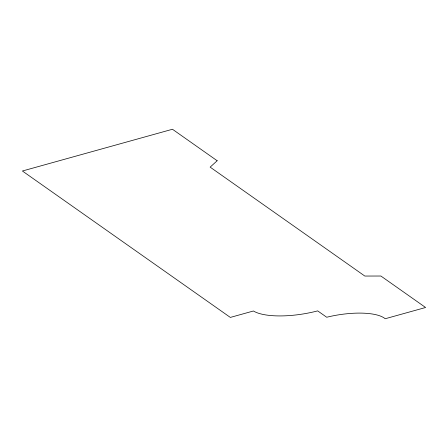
<?xml version="1.0" encoding="UTF-8"?>
<svg xmlns="http://www.w3.org/2000/svg" width="448" height="448" viewBox="0 0 448 448"><rect width="100%" height="100%" fill="white"/><g stroke="black" fill="none" stroke-linecap="round" stroke-linejoin="round"><path stroke-width="0.67" d="M217.168 160.737L210.146 167.132L364.829 276.052L380.895 276.024L425.6 307.502L385.196 318.741A47.88 15.59 -9.4 0 0 326.715 317.246L317.677 310.884A52.416 17.063 -9.4 0 1 253.422 310.996L230.334 317.419L22.4 171.007L172.463 129.259L217.168 160.737"/></g></svg>
